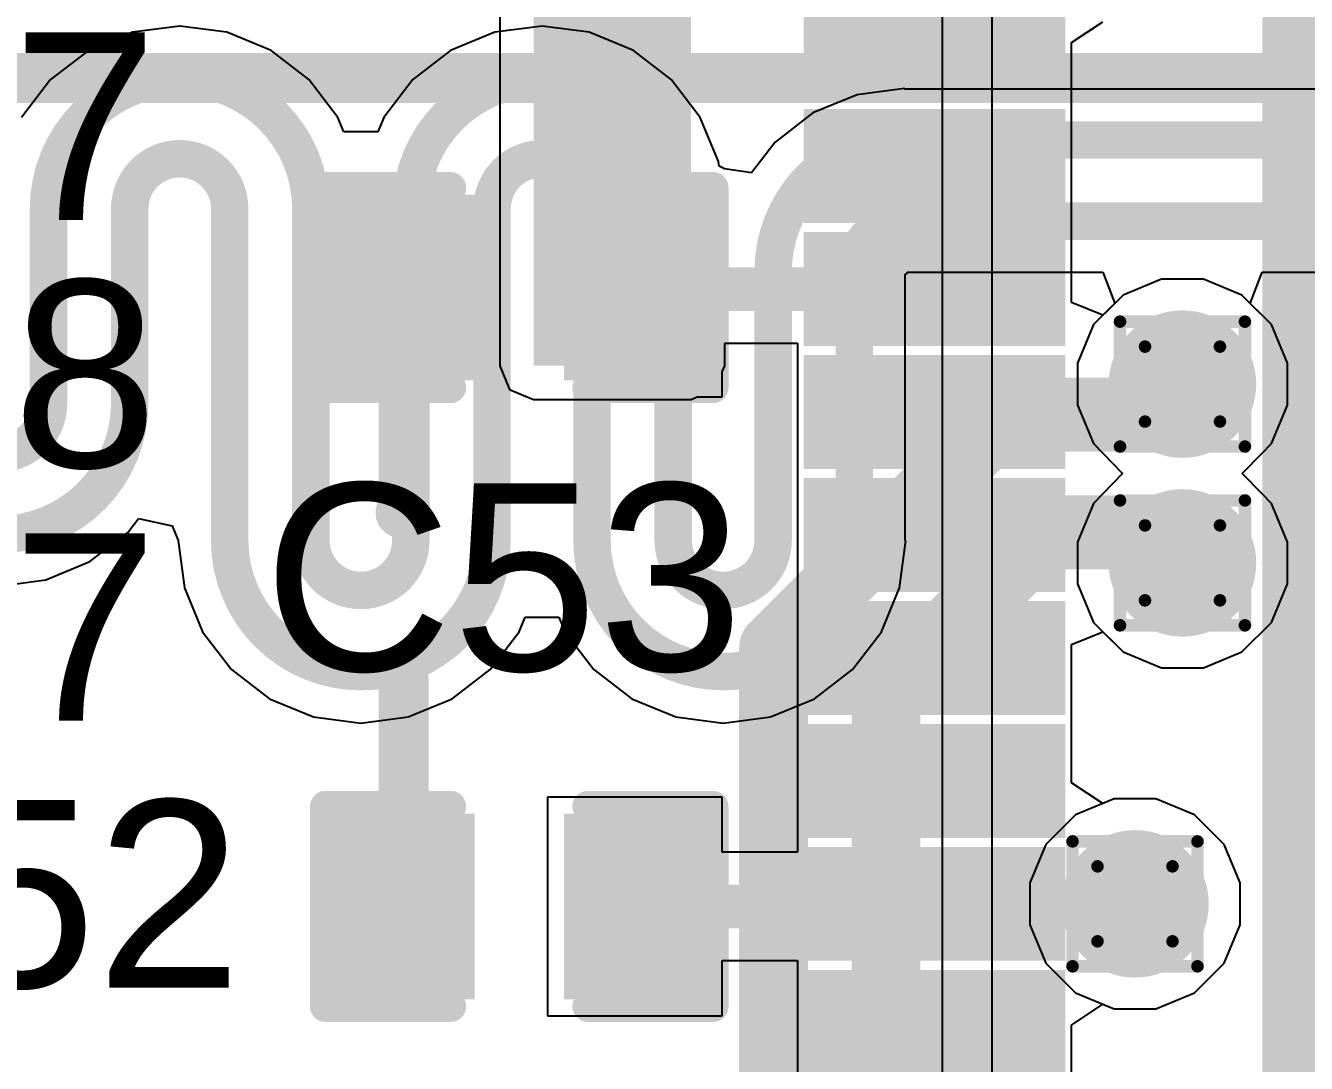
# Model space of a CAD drawing. Header units: inches. Extents: x -6 to 5433, y -4 to 5447.
# Drawn here: x 18.55 to 23.76, y 10.66 to 14.88 of the extents above; entities that cross this region are included whole.
import ezdxf

# ---------------------------------------------------------------- set-up
doc = ezdxf.new("R2010")
doc.units = ezdxf.units.IN
for name, color, linetype in [('Bottom Layer', 5, 'Continuous'), ('Drill Drawing', 1, 'Continuous'), ('Ground', 16, 'Continuous'), ('Power', 76, 'Continuous'), ('Top Layer', 1, 'Continuous'), ('Top Overlay', 2, 'Continuous'), ('Top Paste', 8, 'Continuous'), ('Top Solder', 216, 'Continuous'), ('Via Holes', 16, 'Continuous')]:
    doc.layers.add(name, color=color, linetype=linetype)
doc.styles.add('Arial', font='', dxfattribs={"height": 0.2})
doc.styles.get('Arial').set_extended_font_data('Arial')

# ---------------------------------------------------------------- blocks, each defined once
blk = doc.blocks.new('64_VQFN__9_9__22')
at = {"layer": 'Top Layer'}
for points in [[(-3, 3), (3, 3), (3, -3), (-3, -3)], [(-4.865, 1.38), (-4.005, 1.38), (-4.005, 1.12), (-4.865, 1.12)], [(-4.865, 0.88), (-4.005, 0.88), (-4.005, 0.62), (-4.865, 0.62)], [(-4.865, 0.38), (-4.005, 0.38), (-4.005, 0.12), (-4.865, 0.12)], [(-4.865, -0.12), (-4.005, -0.12), (-4.005, -0.38), (-4.865, -0.38)], [(-4.865, -0.62), (-4.005, -0.62), (-4.005, -0.88), (-4.865, -0.88)], [(-4.865, -1.12), (-4.005, -1.12), (-4.005, -1.38), (-4.865, -1.38)], [(-4.865, -1.62), (-4.005, -1.62), (-4.005, -1.88), (-4.865, -1.88)], [(-4.865, -2.12), (-4.005, -2.12), (-4.005, -2.38), (-4.865, -2.38)], [(-4.865, -2.62), (-4.005, -2.62), (-4.005, -2.88), (-4.865, -2.88)]]:
    blk.add_hatch(color=1, dxfattribs=at).paths.add_polyline_path(points)
at = {"layer": 'Top Paste'}
for points in [[(-4.865, 1.38), (-4.005, 1.38), (-4.005, 1.12), (-4.865, 1.12)], [(-4.865, 0.88), (-4.005, 0.88), (-4.005, 0.62), (-4.865, 0.62)], [(-4.865, 0.38), (-4.005, 0.38), (-4.005, 0.12), (-4.865, 0.12)], [(-4.865, -0.12), (-4.005, -0.12), (-4.005, -0.38), (-4.865, -0.38)], [(-4.865, -0.62), (-4.005, -0.62), (-4.005, -0.88), (-4.865, -0.88)], [(-4.865, -1.12), (-4.005, -1.12), (-4.005, -1.38), (-4.865, -1.38)], [(-4.865, -1.62), (-4.005, -1.62), (-4.005, -1.88), (-4.865, -1.88)], [(-4.865, -2.12), (-4.005, -2.12), (-4.005, -2.38), (-4.865, -2.38)], [(-4.865, -2.62), (-4.005, -2.62), (-4.005, -2.88), (-4.865, -2.88)]]:
    blk.add_hatch(color=8, dxfattribs=at).paths.add_polyline_path(points)
at = {"layer": 'Top Solder'}
for points in [[(-3.1016, 3.1016), (3.1016, 3.1016), (3.1016, -3.1016), (-3.1016, -3.1016)], [(-4.9666, 1.4816), (-3.9034, 1.4816), (-3.9034, 1.0184), (-4.9666, 1.0184)], [(-4.9666, 0.9816), (-3.9034, 0.9816), (-3.9034, 0.5184), (-4.9666, 0.5184)], [(-4.9666, 0.4816), (-3.9034, 0.4816), (-3.9034, 0.0184), (-4.9666, 0.0184)], [(-4.9666, -0.0184), (-3.9034, -0.0184), (-3.9034, -0.4816), (-4.9666, -0.4816)], [(-4.9666, -0.5184), (-3.9034, -0.5184), (-3.9034, -0.9816), (-4.9666, -0.9816)], [(-4.9666, -1.0184), (-3.9034, -1.0184), (-3.9034, -1.4816), (-4.9666, -1.4816)], [(-4.9666, -1.5184), (-3.9034, -1.5184), (-3.9034, -1.9816), (-4.9666, -1.9816)], [(-4.9666, -2.0184), (-3.9034, -2.0184), (-3.9034, -2.4816), (-4.9666, -2.4816)], [(-4.9666, -2.5184), (-3.9034, -2.5184), (-3.9034, -2.9816), (-4.9666, -2.9816)]]:
    blk.add_hatch(color=216, dxfattribs=at).paths.add_polyline_path(points)
blk = doc.blocks.new('C___0402_181')
at = {"layer": 'Top Layer'}
for points in [[(-0.6985, -0.3175), (-0.6985, 0.3175), (-0.2413, 0.3175), (-0.2413, -0.3175)], [(0.2413, -0.3175), (0.2413, 0.3175), (0.6985, 0.3175), (0.6985, -0.3175)]]:
    blk.add_hatch(color=1, dxfattribs=at).paths.add_polyline_path(points)
at = {"layer": 'Top Paste'}
for points in [[(-0.6985, -0.3175), (-0.6985, 0.3175), (-0.2413, 0.3175), (-0.2413, -0.3175)], [(0.2413, -0.3175), (0.2413, 0.3175), (0.6985, 0.3175), (0.6985, -0.3175)]]:
    blk.add_hatch(color=8, dxfattribs=at).paths.add_polyline_path(points)
at = {"layer": 'Top Solder'}
for points in [[(-0.7585, -0.3775), (-0.7585, 0.3775), (-0.1813, 0.3775), (-0.1813, -0.3775)], [(0.1813, -0.3775), (0.1813, 0.3775), (0.7585, 0.3775), (0.7585, -0.3775)]]:
    blk.add_hatch(color=216, dxfattribs=at).paths.add_polyline_path(points)
at = {"layer": 'Top Overlay'}
for points in [[(-0.7874, -0.4064, 0.127, 0.127, 0), (-0.7874, 0.4064, 0.127, 0.127, 0)], [(-0.7874, 0.4064, 0.127, 0.127, 0), (-0.2794, 0.4064, 0.127, 0.127, 0)], [(0.2794, 0.4064, 0.127, 0.127, 0), (0.7874, 0.4064, 0.127, 0.127, 0)], [(0.7874, -0.4064, 0.127, 0.127, 0), (0.7874, 0.4064, 0.127, 0.127, 0)], [(-0.7874, -0.4064, 0.127, 0.127, 0), (-0.2794, -0.4064, 0.127, 0.127, 0)], [(0.2794, -0.4064, 0.127, 0.127, 0), (0.7874, -0.4064, 0.127, 0.127, 0)]]:
    blk.add_lwpolyline(points, format="xyseb", dxfattribs=at)
for points in [[(-0.8191, 0.4064, 0.0635, 0.0635, 1), (-0.7556, 0.4064, 0.0635, 0.0635, 1)], [(-0.8191, 0.4064, 0.0635, 0.0635, 1), (-0.7556, 0.4064, 0.0635, 0.0635, 1)], [(-0.3111, 0.4064, 0.0635, 0.0635, 1), (-0.2477, 0.4064, 0.0635, 0.0635, 1)], [(0.2477, 0.4064, 0.0635, 0.0635, 1), (0.3111, 0.4064, 0.0635, 0.0635, 1)], [(0.7556, 0.4064, 0.0635, 0.0635, 1), (0.8191, 0.4064, 0.0635, 0.0635, 1)], [(0.7556, 0.4064, 0.0635, 0.0635, 1), (0.8191, 0.4064, 0.0635, 0.0635, 1)], [(-0.8191, -0.4064, 0.0635, 0.0635, 1), (-0.7556, -0.4064, 0.0635, 0.0635, 1)], [(-0.8191, -0.4064, 0.0635, 0.0635, 1), (-0.7556, -0.4064, 0.0635, 0.0635, 1)], [(-0.3111, -0.4064, 0.0635, 0.0635, 1), (-0.2477, -0.4064, 0.0635, 0.0635, 1)], [(0.2477, -0.4064, 0.0635, 0.0635, 1), (0.3111, -0.4064, 0.0635, 0.0635, 1)], [(0.7556, -0.4064, 0.0635, 0.0635, 1), (0.8191, -0.4064, 0.0635, 0.0635, 1)], [(0.7556, -0.4064, 0.0635, 0.0635, 1), (0.8191, -0.4064, 0.0635, 0.0635, 1)]]:
    blk.add_lwpolyline(points, format="xyseb", close=True, dxfattribs=at)
blk = doc.blocks.new('C___0402_182')
at = {"layer": 'Top Layer'}
for points in [[(-0.6985, -0.3175), (-0.6985, 0.3175), (-0.2413, 0.3175), (-0.2413, -0.3175)], [(0.2413, -0.3175), (0.2413, 0.3175), (0.6985, 0.3175), (0.6985, -0.3175)]]:
    blk.add_hatch(color=1, dxfattribs=at).paths.add_polyline_path(points)
at = {"layer": 'Top Paste'}
for points in [[(-0.6985, -0.3175), (-0.6985, 0.3175), (-0.2413, 0.3175), (-0.2413, -0.3175)], [(0.2413, -0.3175), (0.2413, 0.3175), (0.6985, 0.3175), (0.6985, -0.3175)]]:
    blk.add_hatch(color=8, dxfattribs=at).paths.add_polyline_path(points)
at = {"layer": 'Top Solder'}
for points in [[(-0.7585, -0.3775), (-0.7585, 0.3775), (-0.1813, 0.3775), (-0.1813, -0.3775)], [(0.1813, -0.3775), (0.1813, 0.3775), (0.7585, 0.3775), (0.7585, -0.3775)]]:
    blk.add_hatch(color=216, dxfattribs=at).paths.add_polyline_path(points)
at = {"layer": 'Top Overlay'}
for points in [[(-0.7874, -0.4064, 0.127, 0.127, 0), (-0.7874, 0.4064, 0.127, 0.127, 0)], [(-0.7874, 0.4064, 0.127, 0.127, 0), (-0.2794, 0.4064, 0.127, 0.127, 0)], [(0.2794, 0.4064, 0.127, 0.127, 0), (0.7874, 0.4064, 0.127, 0.127, 0)], [(0.7874, -0.4064, 0.127, 0.127, 0), (0.7874, 0.4064, 0.127, 0.127, 0)], [(-0.7874, -0.4064, 0.127, 0.127, 0), (-0.2794, -0.4064, 0.127, 0.127, 0)], [(0.2794, -0.4064, 0.127, 0.127, 0), (0.7874, -0.4064, 0.127, 0.127, 0)]]:
    blk.add_lwpolyline(points, format="xyseb", dxfattribs=at)
for points in [[(-0.8191, 0.4064, 0.0635, 0.0635, 1), (-0.7556, 0.4064, 0.0635, 0.0635, 1)], [(-0.8191, 0.4064, 0.0635, 0.0635, 1), (-0.7556, 0.4064, 0.0635, 0.0635, 1)], [(-0.3111, 0.4064, 0.0635, 0.0635, 1), (-0.2477, 0.4064, 0.0635, 0.0635, 1)], [(0.2477, 0.4064, 0.0635, 0.0635, 1), (0.3111, 0.4064, 0.0635, 0.0635, 1)], [(0.7556, 0.4064, 0.0635, 0.0635, 1), (0.8191, 0.4064, 0.0635, 0.0635, 1)], [(0.7556, 0.4064, 0.0635, 0.0635, 1), (0.8191, 0.4064, 0.0635, 0.0635, 1)], [(-0.8191, -0.4064, 0.0635, 0.0635, 1), (-0.7556, -0.4064, 0.0635, 0.0635, 1)], [(-0.8191, -0.4064, 0.0635, 0.0635, 1), (-0.7556, -0.4064, 0.0635, 0.0635, 1)], [(-0.3111, -0.4064, 0.0635, 0.0635, 1), (-0.2477, -0.4064, 0.0635, 0.0635, 1)], [(0.2477, -0.4064, 0.0635, 0.0635, 1), (0.3111, -0.4064, 0.0635, 0.0635, 1)], [(0.7556, -0.4064, 0.0635, 0.0635, 1), (0.8191, -0.4064, 0.0635, 0.0635, 1)], [(0.7556, -0.4064, 0.0635, 0.0635, 1), (0.8191, -0.4064, 0.0635, 0.0635, 1)]]:
    blk.add_lwpolyline(points, format="xyseb", close=True, dxfattribs=at)

msp = doc.modelspace()

# ---------------------------------------------------------------- hatches: boundary and pattern name
at = {"layer": 'Bottom Layer'}
h = msp.add_hatch(color=5, dxfattribs=at)
edge = h.paths.add_edge_path()
edge.add_arc((23.2526, 13.4266), 0.3, 0, 360)
h = msp.add_hatch(color=5, dxfattribs=at)
edge = h.paths.add_edge_path()
edge.add_arc((23.2526, 12.6996), 0.3, 0, 360)
h = msp.add_hatch(color=5, dxfattribs=at)
edge = h.paths.add_edge_path()
edge.add_arc((23.0596, 11.3131), 0.3, 0, 360)
at = {"layer": 'Ground'}
h = msp.add_hatch(color=16, dxfattribs=at)
edge = h.paths.add_edge_path()
edge.add_arc((23.2526, 13.4266), 0.3, 0, 360)
h = msp.add_hatch(color=16, dxfattribs=at)
edge = h.paths.add_edge_path()
edge.add_arc((23.2526, 12.6996), 0.3, 0, 360)
h = msp.add_hatch(color=16, dxfattribs=at)
edge = h.paths.add_edge_path()
edge.add_arc((23.0596, 11.3131), 0.3, 0, 360)
at = {"layer": 'Power'}
h = msp.add_hatch(color=76, dxfattribs=at)
edge = h.paths.add_edge_path()
edge.add_arc((23.2526, 13.4266), 0.3, 0, 360)
h = msp.add_hatch(color=76, dxfattribs=at)
edge = h.paths.add_edge_path()
edge.add_arc((23.2526, 12.6996), 0.3, 0, 360)
h = msp.add_hatch(color=76, dxfattribs=at)
edge = h.paths.add_edge_path()
edge.add_arc((23.0596, 11.3131), 0.3, 0, 360)
at = {"layer": 'Top Layer'}
msp.add_hatch(color=1, dxfattribs=at).paths.add_polyline_path([(20.614, 13.5015), (21.2545, 13.5015), (21.2545, 15.5417), (20.614, 15.5417)])
h = msp.add_hatch(color=1, dxfattribs=at)
edge = h.paths.add_edge_path()
edge.add_arc((23.2526, 13.4266), 0.3, 0, 360)
h = msp.add_hatch(color=1, dxfattribs=at)
edge = h.paths.add_edge_path()
edge.add_arc((23.2526, 12.6996), 0.3, 0, 360)
h = msp.add_hatch(color=1, dxfattribs=at)
edge = h.paths.add_edge_path()
edge.add_arc((23.0596, 11.3131), 0.3, 0, 360)
at = {"layer": 'Via Holes'}
h = msp.add_hatch(color=7, dxfattribs=at)
edge = h.paths.add_edge_path()
edge.add_arc((23.2526, 13.4266), 0.15, 0, 360)
h = msp.add_hatch(color=7, dxfattribs=at)
edge = h.paths.add_edge_path()
edge.add_arc((23.2526, 12.6996), 0.15, 0, 360)
h = msp.add_hatch(color=7, dxfattribs=at)
edge = h.paths.add_edge_path()
edge.add_arc((23.0596, 11.3131), 0.15, 0, 360)

# ---------------------------------------------------------------- linework, layer by layer
at = {"layer": 'Bottom Layer'}
for points in [[(11.8867, 14.6714, 0.2032, 0.2032, 0), (29.0949, 14.6714, 0.2032, 0.2032, 0)], [(23.1177, 13.2917, 0.2794, 0.2794, 0), (23.2526, 13.4266, 0.2794, 0.2794, 0)], [(21.5897, 12.3554, 0.2794, 0.2794, 0), (22.526, 13.2917, 0.2794, 0.2794, 0)], [(22.526, 13.2917, 0.2794, 0.2794, 0), (23.1177, 13.2917, 0.2794, 0.2794, 0)], [(22.0469, 12.166, 0.2794, 0.2794, 0), (22.7154, 12.8345, 0.2794, 0.2794, 0)], [(22.7154, 12.8345, 0.2794, 0.2794, 0), (23.1177, 12.8345, 0.2794, 0.2794, 0)], [(23.1177, 12.8345, 0.2794, 0.2794, 0), (23.2526, 12.6996, 0.2794, 0.2794, 0)], [(21.5897, 10.4937, 0.2794, 0.2794, 0), (21.5897, 12.3554, 0.2794, 0.2794, 0)], [(22.0469, 10.6831, 0.2794, 0.2794, 0), (22.0469, 12.166, 0.2794, 0.2794, 0)], [(22.0469, 10.6831, 0.2794, 0.2794, 0), (23.6127, 9.1174, 0.2794, 0.2794, 0)]]:
    msp.add_lwpolyline(points, format="xyseb", dxfattribs=at)
for points in [[(23.1828, 13.4266, 0.1397, 0.1397, 1), (23.3225, 13.4266, 0.1397, 0.1397, 1)], [(22.4562, 13.2917, 0.1397, 0.1397, 1), (22.5959, 13.2917, 0.1397, 0.1397, 1)], [(22.4562, 13.2917, 0.1397, 0.1397, 1), (22.5959, 13.2917, 0.1397, 0.1397, 1)], [(23.0479, 13.2917, 0.1397, 0.1397, 1), (23.1876, 13.2917, 0.1397, 0.1397, 1)], [(23.0479, 13.2917, 0.1397, 0.1397, 1), (23.1876, 13.2917, 0.1397, 0.1397, 1)], [(22.6455, 12.8345, 0.1397, 0.1397, 1), (22.7852, 12.8345, 0.1397, 0.1397, 1)], [(22.6455, 12.8345, 0.1397, 0.1397, 1), (22.7852, 12.8345, 0.1397, 0.1397, 1)], [(23.0479, 12.8345, 0.1397, 0.1397, 1), (23.1876, 12.8345, 0.1397, 0.1397, 1)], [(23.0479, 12.8345, 0.1397, 0.1397, 1), (23.1876, 12.8345, 0.1397, 0.1397, 1)], [(23.1828, 12.6996, 0.1397, 0.1397, 1), (23.3225, 12.6996, 0.1397, 0.1397, 1)], [(21.5199, 12.3554, 0.1397, 0.1397, 1), (21.6596, 12.3554, 0.1397, 0.1397, 1)], [(21.5199, 12.3554, 0.1397, 0.1397, 1), (21.6596, 12.3554, 0.1397, 0.1397, 1)], [(21.9771, 12.166, 0.1397, 0.1397, 1), (22.1168, 12.166, 0.1397, 0.1397, 1)], [(21.9771, 12.166, 0.1397, 0.1397, 1), (22.1168, 12.166, 0.1397, 0.1397, 1)], [(21.9771, 10.6831, 0.1397, 0.1397, 1), (22.1168, 10.6831, 0.1397, 0.1397, 1)], [(21.9771, 10.6831, 0.1397, 0.1397, 1), (22.1168, 10.6831, 0.1397, 0.1397, 1)]]:
    msp.add_lwpolyline(points, format="xyseb", close=True, dxfattribs=at)
at = {"layer": 'Drill Drawing'}
for points in [[(22.9986, 13.6806, 0.0508, 0.0508, 0), (23.5066, 13.6806, 0.0508, 0.0508, 0)], [(22.9986, 13.1726, 0.0508, 0.0508, 0), (22.9986, 13.6806, 0.0508, 0.0508, 0)], [(23.5066, 13.1726, 0.0508, 0.0508, 0), (23.5066, 13.6806, 0.0508, 0.0508, 0)], [(23.1002, 13.579, 0.0508, 0.0508, 0), (23.405, 13.579, 0.0508, 0.0508, 0)], [(23.1002, 13.2742, 0.0508, 0.0508, 0), (23.1002, 13.579, 0.0508, 0.0508, 0)], [(23.405, 13.2742, 0.0508, 0.0508, 0), (23.405, 13.579, 0.0508, 0.0508, 0)], [(23.1002, 13.2742, 0.0508, 0.0508, 0), (23.405, 13.2742, 0.0508, 0.0508, 0)], [(22.9986, 13.1726, 0.0508, 0.0508, 0), (23.5066, 13.1726, 0.0508, 0.0508, 0)], [(22.9986, 12.9536, 0.0508, 0.0508, 0), (23.5066, 12.9536, 0.0508, 0.0508, 0)], [(22.9986, 12.4456, 0.0508, 0.0508, 0), (22.9986, 12.9536, 0.0508, 0.0508, 0)], [(23.5066, 12.4456, 0.0508, 0.0508, 0), (23.5066, 12.9536, 0.0508, 0.0508, 0)], [(23.1002, 12.852, 0.0508, 0.0508, 0), (23.405, 12.852, 0.0508, 0.0508, 0)], [(23.1002, 12.5472, 0.0508, 0.0508, 0), (23.1002, 12.852, 0.0508, 0.0508, 0)], [(23.405, 12.5472, 0.0508, 0.0508, 0), (23.405, 12.852, 0.0508, 0.0508, 0)], [(23.1002, 12.5472, 0.0508, 0.0508, 0), (23.405, 12.5472, 0.0508, 0.0508, 0)], [(22.9986, 12.4456, 0.0508, 0.0508, 0), (23.5066, 12.4456, 0.0508, 0.0508, 0)], [(22.8056, 11.5671, 0.0508, 0.0508, 0), (23.3136, 11.5671, 0.0508, 0.0508, 0)], [(22.8056, 11.0591, 0.0508, 0.0508, 0), (22.8056, 11.5671, 0.0508, 0.0508, 0)], [(23.3136, 11.0591, 0.0508, 0.0508, 0), (23.3136, 11.5671, 0.0508, 0.0508, 0)], [(22.9072, 11.4655, 0.0508, 0.0508, 0), (23.212, 11.4655, 0.0508, 0.0508, 0)], [(22.9072, 11.1607, 0.0508, 0.0508, 0), (22.9072, 11.4655, 0.0508, 0.0508, 0)], [(23.212, 11.1607, 0.0508, 0.0508, 0), (23.212, 11.4655, 0.0508, 0.0508, 0)], [(22.9072, 11.1607, 0.0508, 0.0508, 0), (23.212, 11.1607, 0.0508, 0.0508, 0)], [(22.8056, 11.0591, 0.0508, 0.0508, 0), (23.3136, 11.0591, 0.0508, 0.0508, 0)]]:
    msp.add_lwpolyline(points, format="xyseb", dxfattribs=at)
for points in [[(22.9859, 13.6806, 0.0254, 0.0254, 1), (23.0113, 13.6806, 0.0254, 0.0254, 1)], [(22.9859, 13.6806, 0.0254, 0.0254, 1), (23.0113, 13.6806, 0.0254, 0.0254, 1)], [(23.4939, 13.6806, 0.0254, 0.0254, 1), (23.5193, 13.6806, 0.0254, 0.0254, 1)], [(23.4939, 13.6806, 0.0254, 0.0254, 1), (23.5193, 13.6806, 0.0254, 0.0254, 1)], [(23.0875, 13.579, 0.0254, 0.0254, 1), (23.1129, 13.579, 0.0254, 0.0254, 1)], [(23.0875, 13.579, 0.0254, 0.0254, 1), (23.1129, 13.579, 0.0254, 0.0254, 1)], [(23.3923, 13.579, 0.0254, 0.0254, 1), (23.4177, 13.579, 0.0254, 0.0254, 1)], [(23.3923, 13.579, 0.0254, 0.0254, 1), (23.4177, 13.579, 0.0254, 0.0254, 1)], [(23.0875, 13.2742, 0.0254, 0.0254, 1), (23.1129, 13.2742, 0.0254, 0.0254, 1)], [(23.0875, 13.2742, 0.0254, 0.0254, 1), (23.1129, 13.2742, 0.0254, 0.0254, 1)], [(23.3923, 13.2742, 0.0254, 0.0254, 1), (23.4177, 13.2742, 0.0254, 0.0254, 1)], [(23.3923, 13.2742, 0.0254, 0.0254, 1), (23.4177, 13.2742, 0.0254, 0.0254, 1)], [(22.9859, 13.1726, 0.0254, 0.0254, 1), (23.0113, 13.1726, 0.0254, 0.0254, 1)], [(22.9859, 13.1726, 0.0254, 0.0254, 1), (23.0113, 13.1726, 0.0254, 0.0254, 1)], [(23.4939, 13.1726, 0.0254, 0.0254, 1), (23.5193, 13.1726, 0.0254, 0.0254, 1)], [(23.4939, 13.1726, 0.0254, 0.0254, 1), (23.5193, 13.1726, 0.0254, 0.0254, 1)], [(22.9859, 12.9536, 0.0254, 0.0254, 1), (23.0113, 12.9536, 0.0254, 0.0254, 1)], [(22.9859, 12.9536, 0.0254, 0.0254, 1), (23.0113, 12.9536, 0.0254, 0.0254, 1)], [(23.4939, 12.9536, 0.0254, 0.0254, 1), (23.5193, 12.9536, 0.0254, 0.0254, 1)], [(23.4939, 12.9536, 0.0254, 0.0254, 1), (23.5193, 12.9536, 0.0254, 0.0254, 1)], [(23.0875, 12.852, 0.0254, 0.0254, 1), (23.1129, 12.852, 0.0254, 0.0254, 1)], [(23.0875, 12.852, 0.0254, 0.0254, 1), (23.1129, 12.852, 0.0254, 0.0254, 1)], [(23.3923, 12.852, 0.0254, 0.0254, 1), (23.4177, 12.852, 0.0254, 0.0254, 1)], [(23.3923, 12.852, 0.0254, 0.0254, 1), (23.4177, 12.852, 0.0254, 0.0254, 1)], [(23.0875, 12.5472, 0.0254, 0.0254, 1), (23.1129, 12.5472, 0.0254, 0.0254, 1)], [(23.0875, 12.5472, 0.0254, 0.0254, 1), (23.1129, 12.5472, 0.0254, 0.0254, 1)], [(23.3923, 12.5472, 0.0254, 0.0254, 1), (23.4177, 12.5472, 0.0254, 0.0254, 1)], [(23.3923, 12.5472, 0.0254, 0.0254, 1), (23.4177, 12.5472, 0.0254, 0.0254, 1)], [(22.9859, 12.4456, 0.0254, 0.0254, 1), (23.0113, 12.4456, 0.0254, 0.0254, 1)], [(22.9859, 12.4456, 0.0254, 0.0254, 1), (23.0113, 12.4456, 0.0254, 0.0254, 1)], [(23.4939, 12.4456, 0.0254, 0.0254, 1), (23.5193, 12.4456, 0.0254, 0.0254, 1)], [(23.4939, 12.4456, 0.0254, 0.0254, 1), (23.5193, 12.4456, 0.0254, 0.0254, 1)], [(22.7929, 11.5671, 0.0254, 0.0254, 1), (22.8183, 11.5671, 0.0254, 0.0254, 1)], [(22.7929, 11.5671, 0.0254, 0.0254, 1), (22.8183, 11.5671, 0.0254, 0.0254, 1)], [(23.3009, 11.5671, 0.0254, 0.0254, 1), (23.3263, 11.5671, 0.0254, 0.0254, 1)], [(23.3009, 11.5671, 0.0254, 0.0254, 1), (23.3263, 11.5671, 0.0254, 0.0254, 1)], [(22.8945, 11.4655, 0.0254, 0.0254, 1), (22.9199, 11.4655, 0.0254, 0.0254, 1)], [(22.8945, 11.4655, 0.0254, 0.0254, 1), (22.9199, 11.4655, 0.0254, 0.0254, 1)], [(23.1993, 11.4655, 0.0254, 0.0254, 1), (23.2247, 11.4655, 0.0254, 0.0254, 1)], [(23.1993, 11.4655, 0.0254, 0.0254, 1), (23.2247, 11.4655, 0.0254, 0.0254, 1)], [(22.8945, 11.1607, 0.0254, 0.0254, 1), (22.9199, 11.1607, 0.0254, 0.0254, 1)], [(22.8945, 11.1607, 0.0254, 0.0254, 1), (22.9199, 11.1607, 0.0254, 0.0254, 1)], [(23.1993, 11.1607, 0.0254, 0.0254, 1), (23.2247, 11.1607, 0.0254, 0.0254, 1)], [(23.1993, 11.1607, 0.0254, 0.0254, 1), (23.2247, 11.1607, 0.0254, 0.0254, 1)], [(22.7929, 11.0591, 0.0254, 0.0254, 1), (22.8183, 11.0591, 0.0254, 0.0254, 1)], [(22.7929, 11.0591, 0.0254, 0.0254, 1), (22.8183, 11.0591, 0.0254, 0.0254, 1)], [(23.3009, 11.0591, 0.0254, 0.0254, 1), (23.3263, 11.0591, 0.0254, 0.0254, 1)], [(23.3009, 11.0591, 0.0254, 0.0254, 1), (23.3263, 11.0591, 0.0254, 0.0254, 1)]]:
    msp.add_lwpolyline(points, format="xyseb", close=True, dxfattribs=at)
at = {"layer": 'Ground'}
for p, q in [((18.983, 14.8574), (18.8038, 14.7832)), ((19.1753, 14.8827), (18.983, 14.8574)), ((19.3676, 14.8574), (19.1753, 14.8827)), ((19.5468, 14.7832), (19.3676, 14.8574)), ((20.4562, 14.8574), (20.277, 14.7832)), ((20.6485, 14.8827), (20.4562, 14.8574)), ((20.8408, 14.8574), (20.6485, 14.8827)), ((21.02, 14.7832), (20.8408, 14.8574)), ((18.8038, 14.7832), (18.6499, 14.6651)), ((19.7006, 14.6651), (19.5468, 14.7832)), ((20.277, 14.7832), (20.1231, 14.6651)), ((21.1738, 14.6651), (21.02, 14.7832)), ((18.6499, 14.6651), (18.5319, 14.5112)), ((19.8187, 14.5112), (19.7006, 14.6651)), ((20.1231, 14.6651), (20.0051, 14.5112)), ((21.2919, 14.5112), (21.1738, 14.6651)), ((21.9294, 14.6034), (21.7502, 14.5292)), ((22.1217, 14.6287), (21.9294, 14.6034)), ((22.1217, 14.6263), (22.1217, 14.6287)), ((24.5796, 14.6263), (22.1217, 14.6263)), ((19.8432, 14.4522), (19.8187, 14.5112)), ((20.0051, 14.5112), (19.9806, 14.4522)), ((21.3661, 14.3321), (21.2919, 14.5112)), ((21.7502, 14.5292), (21.5963, 14.4111)), ((19.9806, 14.4522), (19.8432, 14.4522)), ((21.5963, 14.4111), (21.5003, 14.2859)), ((21.3686, 14.3135), (21.3661, 14.3321)), ((21.3907, 14.3021), (21.3686, 14.3135)), ((21.5003, 14.2859), (21.3907, 14.3021)), ((22.1257, 13.8737), (22.1314, 13.876)), ((22.1257, 12.7908), (22.1257, 13.8737)), ((22.1314, 13.876), (22.1338, 13.8818)), ((22.1338, 13.8818), (22.9293, 13.8818)), ((22.9293, 13.8818), (22.977, 13.7548)), ((23.5283, 13.7548), (23.576, 13.8818)), ((23.576, 13.8818), (24.357, 13.8818)), ((22.977, 13.7548), (22.8906, 13.6684)), ((23.6146, 13.6684), (23.5283, 13.7548)), ((22.8906, 13.6684), (22.8256, 13.5115)), ((23.6796, 13.5115), (23.6146, 13.6684)), ((22.8256, 13.5115), (22.8256, 13.3416)), ((23.6796, 13.3416), (23.6796, 13.5115)), ((22.8256, 13.3416), (22.8906, 13.1847)), ((23.6146, 13.1847), (23.6796, 13.3416)), ((22.8906, 13.1847), (22.9293, 13.146)), ((23.576, 13.146), (23.6146, 13.1847)), ((22.9293, 13.146), (23.0093, 13.0631)), ((23.496, 13.0631), (23.576, 13.146)), ((23.0093, 13.0631), (22.9293, 12.9801)), ((23.576, 12.9801), (23.496, 13.0631)), ((22.9293, 12.9801), (22.8906, 12.9414)), ((23.6146, 12.9414), (23.576, 12.9801)), ((22.8906, 12.9414), (22.8256, 12.7845)), ((23.6796, 12.7845), (23.6146, 12.9414)), ((18.964, 12.8227), (19.0078, 12.8797)), ((19.0078, 12.8797), (19.1452, 12.8503)), ((18.8102, 12.7046), (18.964, 12.8227)), ((19.1452, 12.8503), (19.1689, 12.7908)), ((19.1689, 12.7908), (19.1689, 12.7908)), ((19.1689, 12.7908), (19.1942, 12.5985)), ((22.1027, 12.5985), (22.128, 12.7908)), ((22.128, 12.7908), (22.1257, 12.7908)), ((22.8256, 12.7845), (22.8256, 12.6146)), ((23.6796, 12.6146), (23.6796, 12.7845)), ((18.631, 12.6304), (18.8102, 12.7046)), ((18.4387, 12.6051), (18.631, 12.6304)), ((22.8256, 12.6146), (22.8906, 12.4577)), ((23.6146, 12.4577), (23.6796, 12.6146)), ((19.1942, 12.5985), (19.2685, 12.4193)), ((22.0285, 12.4193), (22.1027, 12.5985)), ((20.5553, 12.4193), (20.5798, 12.4783)), ((20.5798, 12.4783), (20.7172, 12.4783)), ((20.7172, 12.4783), (20.7417, 12.4193)), ((22.8906, 12.4577), (23.0108, 12.3376)), ((23.4945, 12.3376), (23.6146, 12.4577)), ((19.2685, 12.4193), (19.3865, 12.2654)), ((20.4372, 12.2654), (20.5553, 12.4193)), ((20.7417, 12.4193), (20.8597, 12.2654)), ((21.9104, 12.2654), (22.0285, 12.4193)), ((23.0108, 12.3376), (23.1677, 12.2726)), ((23.3376, 12.2726), (23.4945, 12.3376)), ((19.3865, 12.2654), (19.5404, 12.1474)), ((20.2834, 12.1474), (20.4372, 12.2654)), ((20.8597, 12.2654), (21.0136, 12.1474)), ((21.7566, 12.1474), (21.9104, 12.2654)), ((23.1677, 12.2726), (23.3376, 12.2726)), ((19.5404, 12.1474), (19.7196, 12.0732)), ((20.1042, 12.0732), (20.2834, 12.1474)), ((21.0136, 12.1474), (21.1928, 12.0732)), ((21.5774, 12.0732), (21.7566, 12.1474)), ((19.7196, 12.0732), (19.9119, 12.0478)), ((19.9119, 12.0478), (20.1042, 12.0732)), ((21.1928, 12.0732), (21.3851, 12.0478)), ((21.3851, 12.0478), (21.5774, 12.0732)), ((22.9747, 11.7401), (22.8178, 11.675)), ((23.1446, 11.7401), (22.9747, 11.7401)), ((23.3015, 11.675), (23.1446, 11.7401)), ((22.8178, 11.675), (22.6976, 11.5549)), ((23.4216, 11.5549), (23.3015, 11.675)), ((22.6976, 11.5549), (22.6326, 11.398)), ((23.4866, 11.398), (23.4216, 11.5549)), ((22.6326, 11.398), (22.6326, 11.2281)), ((23.4866, 11.2281), (23.4866, 11.398)), ((22.6326, 11.2281), (22.6976, 11.0712)), ((23.4216, 11.0712), (23.4866, 11.2281)), ((22.6976, 11.0712), (22.8178, 10.9511)), ((23.3015, 10.9511), (23.4216, 11.0712)), ((22.8178, 10.9511), (22.9747, 10.8861)), ((23.1446, 10.8861), (23.3015, 10.9511)), ((22.9747, 10.8861), (23.1446, 10.8861))]:
    msp.add_line(p, q, dxfattribs=at)
for points in [[(18.6419, 14.1398, 0.1524, 0.1524, -1), (19.7087, 14.1398, 0.1524, 0.1524, 0)], [(20.1151, 14.1398, 0.1524, 0.1524, -1), (21.1819, 14.1398, 0.1524, 0.1524, 0)], [(21.5883, 13.8858, 0.1524, 0.1524, -0.414214), (22.1217, 14.4192, 0.1524, 0.1524, 0)], [(22.1217, 14.4192, 0.1524, 0.1524, 0), (24.5796, 14.4192, 0.1524, 0.1524, 0)], [(18.9721, 14.1398, 0.1524, 0.1524, -1), (19.3785, 14.1398, 0.1524, 0.1524, 0)], [(20.4453, 14.1398, 0.1524, 0.1524, -1), (20.8517, 14.1398, 0.1524, 0.1524, 0)], [(18.6419, 13.348, 0.1524, 0.1524, 0), (18.6419, 14.1398, 0.1524, 0.1524, 0)], [(18.9721, 13.348, 0.1524, 0.1524, 0), (18.9721, 14.1398, 0.1524, 0.1524, 0)], [(19.3785, 12.7908, 0.1524, 0.1524, 0), (19.3785, 14.1398, 0.1524, 0.1524, 0)], [(19.7087, 12.7908, 0.1524, 0.1524, 0), (19.7087, 14.1398, 0.1524, 0.1524, 0)], [(20.1151, 12.7908, 0.1524, 0.1524, 0), (20.1151, 14.1398, 0.1524, 0.1524, 0)], [(20.4453, 12.7908, 0.1524, 0.1524, 0), (20.4453, 14.1398, 0.1524, 0.1524, 0)], [(20.8517, 12.7908, 0.1524, 0.1524, 0), (20.8517, 14.1398, 0.1524, 0.1524, 0)], [(21.1819, 12.7908, 0.1524, 0.1524, 0), (21.1819, 14.1398, 0.1524, 0.1524, 0)], [(21.9185, 13.8858, 0.1524, 0.1524, -0.414214), (22.1217, 14.089, 0.1524, 0.1524, 0)], [(22.1217, 14.089, 0.1524, 0.1524, 0), (24.4428, 14.089, 0.1524, 0.1524, 0)], [(21.5883, 12.7908, 0.1524, 0.1524, 0), (21.5883, 13.8858, 0.1524, 0.1524, 0)], [(21.9185, 12.7908, 0.1524, 0.1524, 0), (21.9185, 13.8858, 0.1524, 0.1524, 0)], [(18.9721, 13.348, 0.1524, 0.1524, -1), (17.9053, 13.348, 0.1524, 0.1524, 0)], [(18.6419, 13.348, 0.1524, 0.1524, -1), (18.2355, 13.348, 0.1524, 0.1524, 0)], [(20.4453, 12.7908, 0.1524, 0.1524, -1), (19.3785, 12.7908, 0.1524, 0.1524, 0)], [(20.1151, 12.7908, 0.1524, 0.1524, -1), (19.7087, 12.7908, 0.1524, 0.1524, 0)], [(21.9185, 12.7908, 0.1524, 0.1524, -1), (20.8517, 12.7908, 0.1524, 0.1524, 0)], [(21.5883, 12.7908, 0.1524, 0.1524, -1), (21.1819, 12.7908, 0.1524, 0.1524, 0)]]:
    msp.add_lwpolyline(points, format="xyseb", dxfattribs=at)
for points in [[(22.0836, 14.4192, 0.0762, 0.0762, 1), (22.1598, 14.4192, 0.0762, 0.0762, 1)], [(22.0836, 14.4192, 0.0762, 0.0762, 1), (22.1598, 14.4192, 0.0762, 0.0762, 1)], [(18.6038, 14.1398, 0.0762, 0.0762, 1), (18.68, 14.1398, 0.0762, 0.0762, 1)], [(18.6038, 14.1398, 0.0762, 0.0762, 1), (18.68, 14.1398, 0.0762, 0.0762, 1)], [(18.934, 14.1398, 0.0762, 0.0762, 1), (19.0102, 14.1398, 0.0762, 0.0762, 1)], [(18.934, 14.1398, 0.0762, 0.0762, 1), (19.0102, 14.1398, 0.0762, 0.0762, 1)], [(19.3404, 14.1398, 0.0762, 0.0762, 1), (19.4166, 14.1398, 0.0762, 0.0762, 1)], [(19.3404, 14.1398, 0.0762, 0.0762, 1), (19.4166, 14.1398, 0.0762, 0.0762, 1)], [(19.6706, 14.1398, 0.0762, 0.0762, 1), (19.7468, 14.1398, 0.0762, 0.0762, 1)], [(19.6706, 14.1398, 0.0762, 0.0762, 1), (19.7468, 14.1398, 0.0762, 0.0762, 1)], [(20.077, 14.1398, 0.0762, 0.0762, 1), (20.1532, 14.1398, 0.0762, 0.0762, 1)], [(20.077, 14.1398, 0.0762, 0.0762, 1), (20.1532, 14.1398, 0.0762, 0.0762, 1)], [(20.4072, 14.1398, 0.0762, 0.0762, 1), (20.4834, 14.1398, 0.0762, 0.0762, 1)], [(20.4072, 14.1398, 0.0762, 0.0762, 1), (20.4834, 14.1398, 0.0762, 0.0762, 1)], [(20.8136, 14.1398, 0.0762, 0.0762, 1), (20.8898, 14.1398, 0.0762, 0.0762, 1)], [(20.8136, 14.1398, 0.0762, 0.0762, 1), (20.8898, 14.1398, 0.0762, 0.0762, 1)], [(21.1438, 14.1398, 0.0762, 0.0762, 1), (21.22, 14.1398, 0.0762, 0.0762, 1)], [(21.1438, 14.1398, 0.0762, 0.0762, 1), (21.22, 14.1398, 0.0762, 0.0762, 1)], [(22.0836, 14.089, 0.0762, 0.0762, 1), (22.1598, 14.089, 0.0762, 0.0762, 1)], [(22.0836, 14.089, 0.0762, 0.0762, 1), (22.1598, 14.089, 0.0762, 0.0762, 1)], [(21.5502, 13.8858, 0.0762, 0.0762, 1), (21.6264, 13.8858, 0.0762, 0.0762, 1)], [(21.5502, 13.8858, 0.0762, 0.0762, 1), (21.6264, 13.8858, 0.0762, 0.0762, 1)], [(21.8804, 13.8858, 0.0762, 0.0762, 1), (21.9566, 13.8858, 0.0762, 0.0762, 1)], [(21.8804, 13.8858, 0.0762, 0.0762, 1), (21.9566, 13.8858, 0.0762, 0.0762, 1)], [(18.6038, 13.348, 0.0762, 0.0762, 1), (18.68, 13.348, 0.0762, 0.0762, 1)], [(18.6038, 13.348, 0.0762, 0.0762, 1), (18.68, 13.348, 0.0762, 0.0762, 1)], [(18.934, 13.348, 0.0762, 0.0762, 1), (19.0102, 13.348, 0.0762, 0.0762, 1)], [(18.934, 13.348, 0.0762, 0.0762, 1), (19.0102, 13.348, 0.0762, 0.0762, 1)], [(19.3404, 12.7908, 0.0762, 0.0762, 1), (19.4166, 12.7908, 0.0762, 0.0762, 1)], [(19.3404, 12.7908, 0.0762, 0.0762, 1), (19.4166, 12.7908, 0.0762, 0.0762, 1)], [(19.6706, 12.7908, 0.0762, 0.0762, 1), (19.7468, 12.7908, 0.0762, 0.0762, 1)], [(19.6706, 12.7908, 0.0762, 0.0762, 1), (19.7468, 12.7908, 0.0762, 0.0762, 1)], [(20.077, 12.7908, 0.0762, 0.0762, 1), (20.1532, 12.7908, 0.0762, 0.0762, 1)], [(20.077, 12.7908, 0.0762, 0.0762, 1), (20.1532, 12.7908, 0.0762, 0.0762, 1)], [(20.4072, 12.7908, 0.0762, 0.0762, 1), (20.4834, 12.7908, 0.0762, 0.0762, 1)], [(20.4072, 12.7908, 0.0762, 0.0762, 1), (20.4834, 12.7908, 0.0762, 0.0762, 1)], [(20.8136, 12.7908, 0.0762, 0.0762, 1), (20.8898, 12.7908, 0.0762, 0.0762, 1)], [(20.8136, 12.7908, 0.0762, 0.0762, 1), (20.8898, 12.7908, 0.0762, 0.0762, 1)], [(21.1438, 12.7908, 0.0762, 0.0762, 1), (21.22, 12.7908, 0.0762, 0.0762, 1)], [(21.1438, 12.7908, 0.0762, 0.0762, 1), (21.22, 12.7908, 0.0762, 0.0762, 1)], [(21.5502, 12.7908, 0.0762, 0.0762, 1), (21.6264, 12.7908, 0.0762, 0.0762, 1)], [(21.5502, 12.7908, 0.0762, 0.0762, 1), (21.6264, 12.7908, 0.0762, 0.0762, 1)], [(21.8804, 12.7908, 0.0762, 0.0762, 1), (21.9566, 12.7908, 0.0762, 0.0762, 1)], [(21.8804, 12.7908, 0.0762, 0.0762, 1), (21.9566, 12.7908, 0.0762, 0.0762, 1)]]:
    msp.add_lwpolyline(points, format="xyseb", close=True, dxfattribs=at)
at = {"layer": 'Power'}
for p, q in [((22.2758, 17.8216), (22.2758, 10.1233)), ((22.479, 7.6361), (22.479, 17.8073)), ((23.1677, 13.8536), (23.0108, 13.7885)), ((23.3376, 13.8536), (23.1677, 13.8536)), ((23.4945, 13.7885), (23.3376, 13.8536)), ((23.0108, 13.7885), (22.8906, 13.6684)), ((23.6146, 13.6684), (23.4945, 13.7885)), ((22.8906, 13.6684), (22.8256, 13.5115)), ((23.6796, 13.5115), (23.6146, 13.6684)), ((22.8256, 13.5115), (22.8256, 13.3416)), ((23.6796, 13.3416), (23.6796, 13.5115)), ((22.8256, 13.3416), (22.8906, 13.1847)), ((23.6146, 13.1847), (23.6796, 13.3416)), ((22.8906, 13.1847), (22.9293, 13.146)), ((23.576, 13.146), (23.6146, 13.1847)), ((22.9293, 13.146), (23.0093, 13.0631)), ((23.496, 13.0631), (23.576, 13.146)), ((23.0093, 13.0631), (22.9293, 12.9801)), ((23.576, 12.9801), (23.496, 13.0631)), ((22.9293, 12.9801), (22.8906, 12.9414)), ((23.6146, 12.9414), (23.576, 12.9801)), ((22.8906, 12.9414), (22.8256, 12.7845)), ((23.6796, 12.7845), (23.6146, 12.9414)), ((22.8256, 12.7845), (22.8256, 12.6146)), ((23.6796, 12.6146), (23.6796, 12.7845)), ((22.8256, 12.6146), (22.8906, 12.4577)), ((23.6146, 12.4577), (23.6796, 12.6146)), ((22.8906, 12.4577), (23.0108, 12.3376)), ((23.4945, 12.3376), (23.6146, 12.4577)), ((23.0108, 12.3376), (23.1677, 12.2726)), ((23.3376, 12.2726), (23.4945, 12.3376)), ((23.1677, 12.2726), (23.3376, 12.2726))]:
    msp.add_line(p, q, dxfattribs=at)
at = {"layer": 'Top Layer'}
for p, q in [((20.4765, 15.5417), (20.4765, 13.5015)), ((22.8016, 14.8152), (22.9286, 14.9001)), ((22.8016, 13.759), (22.8016, 14.8152)), ((23.1677, 13.8536), (23.0108, 13.7885)), ((23.3376, 13.8536), (23.1677, 13.8536)), ((23.4945, 13.7885), (23.3376, 13.8536)), ((22.9286, 13.7064), (22.8016, 13.759)), ((23.0108, 13.7885), (22.9286, 13.7064)), ((23.6146, 13.6684), (23.4945, 13.7885)), ((23.6796, 13.5115), (23.6146, 13.6684)), ((21.392, 13.5015), (21.392, 13.5929)), ((21.392, 13.5929), (21.6876, 13.5929)), ((21.6876, 13.5929), (21.6876, 12.5561)), ((20.4765, 13.5015), (20.5168, 13.4043)), ((21.3815, 13.4762), (21.392, 13.5015)), ((23.6796, 13.3416), (23.6796, 13.5115)), ((21.3815, 13.3745), (21.3815, 13.4762)), ((20.5168, 13.4043), (20.614, 13.364)), ((20.614, 13.364), (21.2545, 13.364)), ((21.2545, 13.364), (21.2798, 13.3745)), ((21.2798, 13.3745), (21.3815, 13.3745)), ((23.6146, 13.1847), (23.6796, 13.3416)), ((23.576, 13.146), (23.6146, 13.1847)), ((23.496, 13.0631), (23.576, 13.146)), ((23.576, 12.9801), (23.496, 13.0631)), ((23.6146, 12.9414), (23.576, 12.9801)), ((23.6796, 12.7845), (23.6146, 12.9414)), ((23.6796, 12.6146), (23.6796, 12.7845)), ((23.6146, 12.4577), (23.6796, 12.6146)), ((21.6876, 12.5561), (21.6876, 11.5226)), ((23.4945, 12.3376), (23.6146, 12.4577)), ((22.8016, 12.3671), (22.9286, 12.4197)), ((22.9286, 12.4197), (23.0108, 12.3376)), ((22.8016, 11.8058), (22.8016, 12.3671)), ((23.0108, 12.3376), (23.1677, 12.2726)), ((23.3376, 12.2726), (23.4945, 12.3376)), ((23.1677, 12.2726), (23.3376, 12.2726)), ((22.9286, 11.721), (22.8016, 11.8058)), ((21.3815, 11.747), (20.6703, 11.747)), ((20.6703, 11.747), (20.6703, 10.858)), ((21.3815, 11.5226), (21.3815, 11.747)), ((22.9747, 11.7401), (22.9286, 11.721)), ((23.1446, 11.7401), (22.9747, 11.7401)), ((23.3015, 11.675), (23.1446, 11.7401)), ((23.4216, 11.5549), (23.3015, 11.675)), ((21.6876, 11.5226), (21.3815, 11.5226)), ((23.4866, 11.398), (23.4216, 11.5549)), ((23.4866, 11.2281), (23.4866, 11.398)), ((23.4216, 11.0712), (23.4866, 11.2281)), ((21.3815, 10.858), (21.3815, 11.0823)), ((21.3815, 11.0823), (21.6876, 11.0823)), ((21.6876, 11.0823), (21.6876, 10.0332)), ((23.3015, 10.9511), (23.4216, 11.0712)), ((23.1446, 10.8861), (23.3015, 10.9511)), ((22.8016, 10.8203), (22.9286, 10.9051)), ((22.9286, 10.9051), (22.9747, 10.8861)), ((22.9747, 10.8861), (23.1446, 10.8861)), ((20.6703, 10.858), (21.3815, 10.858)), ((22.8016, 9.6851), (22.8016, 10.8203))]:
    msp.add_line(p, q, dxfattribs=at)
for points in [[(20.0861, 12.9162, 0.2032, 0.2032, 0), (20.0861, 13.819, 0.2032, 0.2032, 0)], [(21.0259, 13.819, 0.1778, 0.1778, 0), (21.0318, 13.8131, 0.1778, 0.1778, 0)], [(21.0318, 13.8131, 0.1778, 0.1778, 0), (22.2446, 13.8131, 0.1778, 0.1778, 0)], [(23.1861, 13.3131, 0.2794, 0.2794, 0), (23.2996, 13.4266, 0.2794, 0.2794, 0)], [(23.2526, 13.4266, 0.2794, 0.2794, 0), (23.2996, 13.4266, 0.2794, 0.2794, 0)], [(22.2446, 13.3131, 0.2794, 0.2794, 0), (23.1861, 13.3131, 0.2794, 0.2794, 0)], [(20.0731, 12.9032, 0.2032, 0.2032, 0), (20.0861, 12.9162, 0.2032, 0.2032, 0)], [(22.2446, 12.8131, 0.2794, 0.2794, 0), (23.1861, 12.8131, 0.2794, 0.2794, 0)], [(23.1861, 12.8131, 0.2794, 0.2794, 0), (23.2996, 12.6996, 0.2794, 0.2794, 0)], [(23.2526, 12.6996, 0.2794, 0.2794, 0), (23.2996, 12.6996, 0.2794, 0.2794, 0)], [(20.066, 12.2428, 0.2032, 0.2032, 0), (20.0861, 12.2227, 0.2032, 0.2032, 0)], [(20.0861, 11.3025, 0.2032, 0.2032, 0), (20.0861, 12.2227, 0.2032, 0.2032, 0)], [(20.9011, 11.3025, 0.1778, 0.1778, 0), (23.049, 11.3025, 0.1778, 0.1778, 0)], [(23.049, 11.3025, 0.1778, 0.1778, 0), (23.0596, 11.3131, 0.1778, 0.1778, 0)]]:
    msp.add_lwpolyline(points, format="xyseb", dxfattribs=at)
for points in [[(20.0353, 13.819, 0.1016, 0.1016, 1), (20.1369, 13.819, 0.1016, 0.1016, 1)], [(20.9815, 13.819, 0.0889, 0.0889, 1), (21.0704, 13.819, 0.0889, 0.0889, 1)], [(20.9874, 13.8131, 0.0889, 0.0889, 1), (21.0763, 13.8131, 0.0889, 0.0889, 1)], [(20.9874, 13.8131, 0.0889, 0.0889, 1), (21.0763, 13.8131, 0.0889, 0.0889, 1)], [(22.2002, 13.8131, 0.0889, 0.0889, 1), (22.2891, 13.8131, 0.0889, 0.0889, 1)], [(23.1828, 13.4266, 0.1397, 0.1397, 1), (23.3225, 13.4266, 0.1397, 0.1397, 1)], [(23.2298, 13.4266, 0.1397, 0.1397, 1), (23.3695, 13.4266, 0.1397, 0.1397, 1)], [(23.2298, 13.4266, 0.1397, 0.1397, 1), (23.3695, 13.4266, 0.1397, 0.1397, 1)], [(22.1748, 13.3131, 0.1397, 0.1397, 1), (22.3145, 13.3131, 0.1397, 0.1397, 1)], [(23.1163, 13.3131, 0.1397, 0.1397, 1), (23.256, 13.3131, 0.1397, 0.1397, 1)], [(23.1163, 13.3131, 0.1397, 0.1397, 1), (23.256, 13.3131, 0.1397, 0.1397, 1)], [(20.0223, 12.9032, 0.1016, 0.1016, 1), (20.1239, 12.9032, 0.1016, 0.1016, 1)], [(20.0353, 12.9162, 0.1016, 0.1016, 1), (20.1369, 12.9162, 0.1016, 0.1016, 1)], [(20.0353, 12.9162, 0.1016, 0.1016, 1), (20.1369, 12.9162, 0.1016, 0.1016, 1)], [(22.1748, 12.8131, 0.1397, 0.1397, 1), (22.3145, 12.8131, 0.1397, 0.1397, 1)], [(23.1163, 12.8131, 0.1397, 0.1397, 1), (23.256, 12.8131, 0.1397, 0.1397, 1)], [(23.1163, 12.8131, 0.1397, 0.1397, 1), (23.256, 12.8131, 0.1397, 0.1397, 1)], [(23.1828, 12.6996, 0.1397, 0.1397, 1), (23.3225, 12.6996, 0.1397, 0.1397, 1)], [(23.2298, 12.6996, 0.1397, 0.1397, 1), (23.3695, 12.6996, 0.1397, 0.1397, 1)], [(23.2298, 12.6996, 0.1397, 0.1397, 1), (23.3695, 12.6996, 0.1397, 0.1397, 1)], [(20.0152, 12.2428, 0.1016, 0.1016, 1), (20.1168, 12.2428, 0.1016, 0.1016, 1)], [(20.0353, 12.2227, 0.1016, 0.1016, 1), (20.1369, 12.2227, 0.1016, 0.1016, 1)], [(20.0353, 12.2227, 0.1016, 0.1016, 1), (20.1369, 12.2227, 0.1016, 0.1016, 1)], [(20.0353, 11.3025, 0.1016, 0.1016, 1), (20.1369, 11.3025, 0.1016, 0.1016, 1)], [(20.8567, 11.3025, 0.0889, 0.0889, 1), (20.9456, 11.3025, 0.0889, 0.0889, 1)], [(23.0046, 11.3025, 0.0889, 0.0889, 1), (23.0935, 11.3025, 0.0889, 0.0889, 1)], [(23.0046, 11.3025, 0.0889, 0.0889, 1), (23.0935, 11.3025, 0.0889, 0.0889, 1)], [(23.0152, 11.3131, 0.0889, 0.0889, 1), (23.1041, 11.3131, 0.0889, 0.0889, 1)]]:
    msp.add_lwpolyline(points, format="xyseb", close=True, dxfattribs=at)

# ---------------------------------------------------------------- block references
for name, p in [('64_VQFN__9_9__22', (26.6796, 13.5631)), ('C___0402_181', (20.556, 13.819)), ('C___0402_182', (20.556, 11.3025))]:
    msp.add_blockref(name, p)

# ---------------------------------------------------------------- texts
at = {"layer": 'Top Overlay', "style": 'Arial'}
for s, p in [('R57', (17.1344, 14.0944)), ('R28', (17.1344, 13.088)), ('C53', (19.5149, 12.2612)), ('R27', (17.1344, 12.058)), ('C52', (17.4755, 10.9729))]:
    msp.add_text(s, height=0.762, dxfattribs=at).set_placement(p)

doc.saveas('drawing.dxf')
